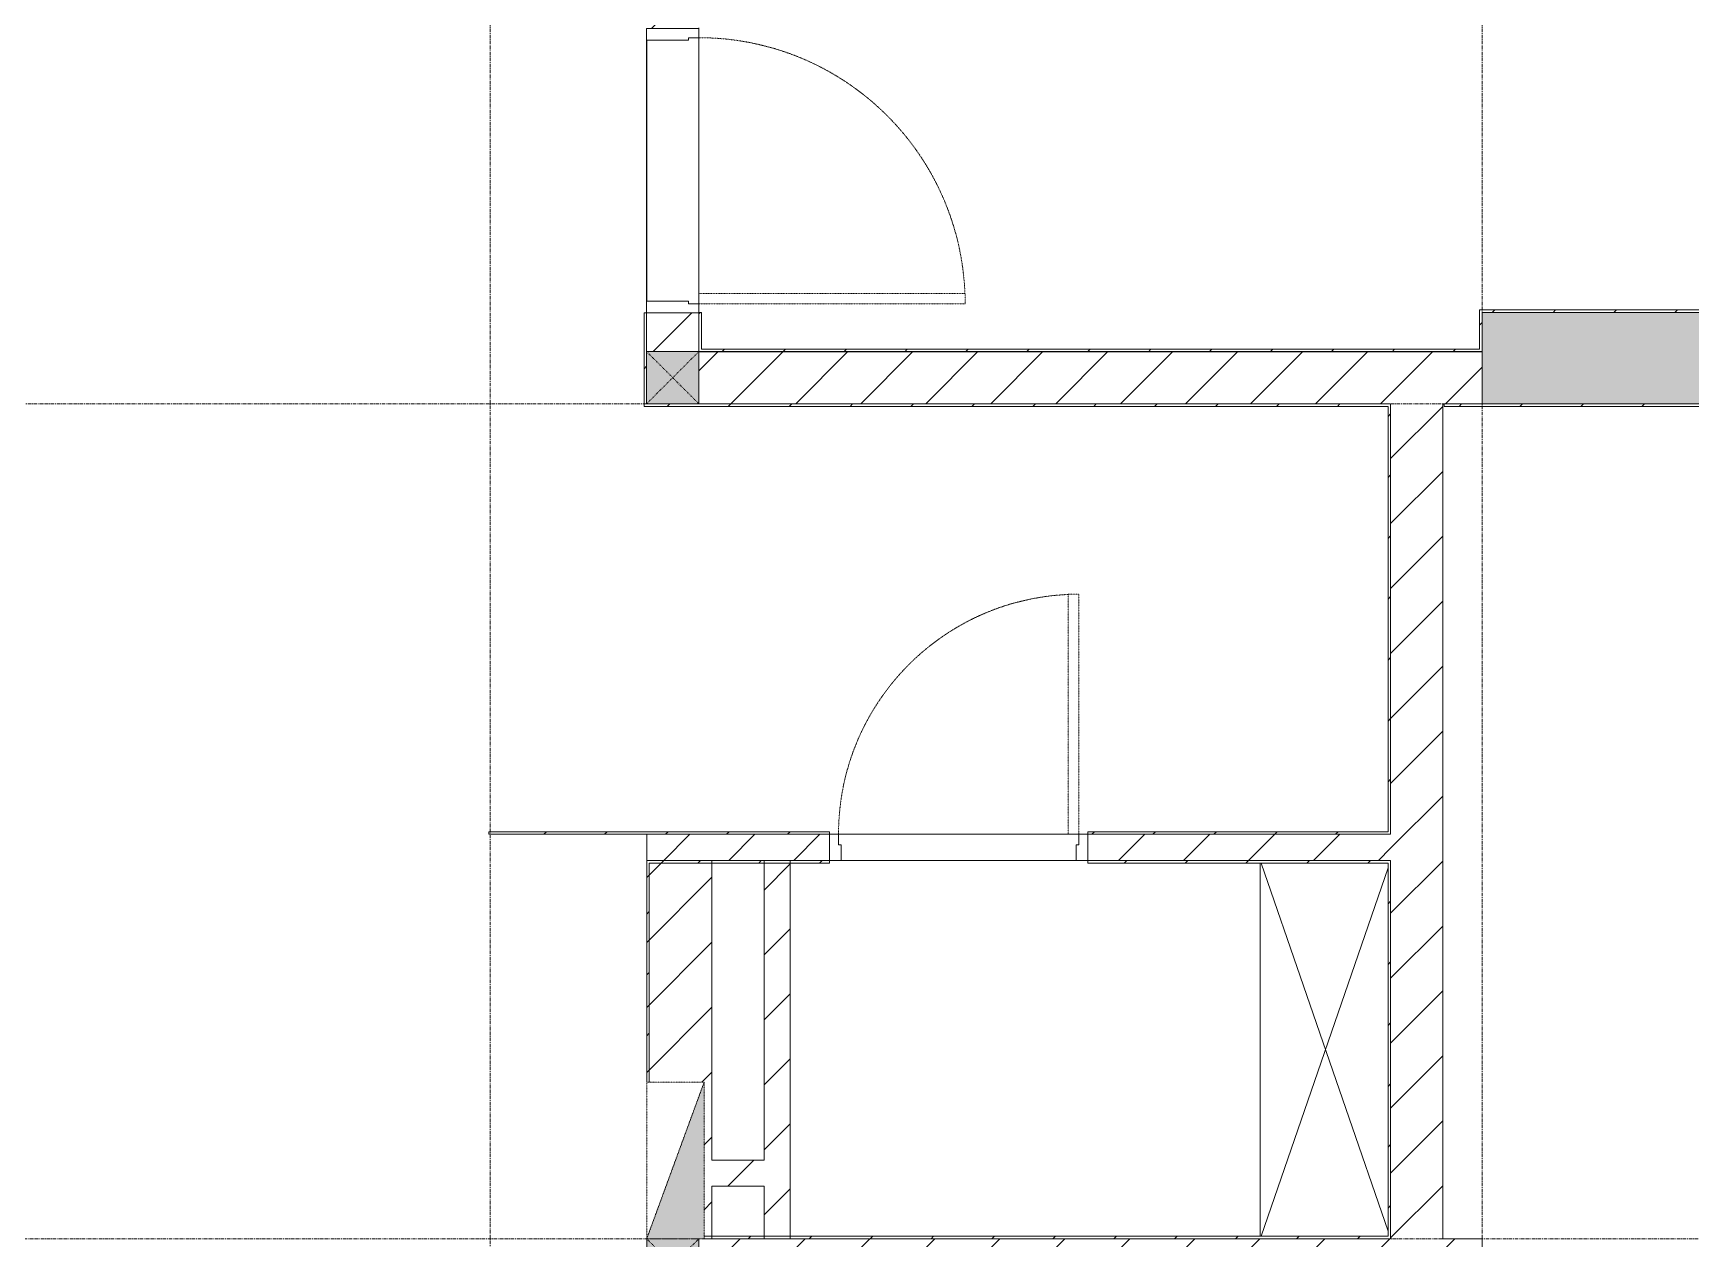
# Model space of a CAD drawing. Header units: millimetres. Extents: x 5359 to 218750, y -16347 to 109893.
# Drawn here: x 116502 to 122853, y 33837 to 38458 of the extents above; entities that cross this region are included whole.
import ezdxf

# ---------------------------------------------------------------- set-up
doc = ezdxf.new("R2010")
doc.units = ezdxf.units.MM
for name, pattern in [('Dash', [6, 3, -3]), ('Grid Line', [22.225, 12.7, -3.175, 3.175, -3.175]), ('NET VAN', [1.06, 0.53, -0.53])]:
    doc.linetypes.add(name, pattern=pattern)
for name, color, linetype, lineweight in [('0-1', 7, 'Continuous', 5), ('0-2', 9, 'Continuous', 9), ('A-DETL-GENF-2', 9, 'NET VAN', 9), ('A-DOOR', 31, 'Continuous', 9), ('A-DOOR-FRAM', 31, 'Continuous', 9), ('A-FLOR', 192, 'Continuous', 9), ('A-FLOR-1', 9, 'Continuous', 9), ('A-WALL', 113, 'Continuous', 9), ('A-WALL-3', 113, 'Continuous', 18), ('A-WALL-PATT-2', 9, 'Continuous', 9), ('A-WALL-PATT-3', 111, 'Continuous', 9), ('E-FIRE', 2, 'Continuous', 9), ('I-WALL-1', 53, 'Continuous', 18), ('I-WALL-3', 2, 'Continuous', 18), ('S-COLS', 52, 'Continuous', 9), ('S-COLS-1', 253, 'Continuous', 5), ('S-COLS-2', 53, 'Continuous', 18), ('S-COLS-3', 9, 'Continuous', 9), ('S-COLS-4', 52, 'Continuous', 18), ('S-COLS-5', 52, 'Dash', 9), ('S-COLS-HDLN', 52, 'Dash', 9), ('S-GRID-1', 1, 'Grid Line', 9), ('S-STRS', 31, 'Continuous', 9)]:
    doc.layers.add(name, color=color, linetype=linetype, lineweight=lineweight)
pattern_1 = [(45, (0, 0), (-116.67262, 116.67262), [])]
pattern_2 = [(45, (0, 0), (-124.4508, 124.4508), [])]

# ---------------------------------------------------------------- blocks, each defined once
blk = doc.blocks.new('NCV_TKTC_KET CAU_rvt-1-TKCS_MB ĐỊNH VỊ CỔNG-HÀNG RÀO')
at = {"layer": 'S-COLS-1'}
blk.add_hatch(color=256, dxfattribs=at).paths.add_polyline_path([(122052.6, 37036.9), (123352.6, 37036.9), (123352.6, 37386.9), (122052.6, 37386.9)])
at = {"layer": 'A-FLOR-1'}
blk.add_line((121902.6, 37036.9), (121907.6, 37036.9), dxfattribs=at)
at = {"layer": 'S-COLS-2'}
for p, q in [((123352.6, 37386.9), (122052.6, 37386.9)), ((122052.6, 37386.9), (122052.6, 37036.9)), ((122052.6, 37036.9), (123352.6, 37036.9))]:
    blk.add_line(p, q, dxfattribs=at)
blk = doc.blocks.new('NCV_TKTC_TANG 1_rvt-1-TKCS_MB ĐỊNH VỊ CỔNG-HÀNG RÀO')
at = {"layer": 'A-WALL-PATT-2'}
h = blk.add_hatch(dxfattribs=at)
h.set_pattern_fill('FP_3', color=256, style=0, pattern_type=2)
h.set_pattern_definition(pattern_1)
h.paths.add_polyline_path([(119052.6, 37236.9), (119062.6, 37236.9), (119062.6, 37387.8), (119052.6, 37387.8)])
h.paths.add_polyline_path([(119062.6, 38477.8), (119062.6, 40236.9), (119052.6, 40236.9), (119052.6, 38477.8)])
h = blk.add_hatch(dxfattribs=at)
h.set_pattern_fill('FP_3', color=256, style=0, pattern_type=2)
h.set_pattern_definition(pattern_1)
h.paths.add_polyline_path([(122042.6, 37386.9), (123352.6, 37386.9), (123352.6, 37396.9), (122042.6, 37396.9)])
h = blk.add_hatch(dxfattribs=at)
h.set_pattern_fill('FP_3', color=256, style=0, pattern_type=2)
h.set_pattern_definition(pattern_1)
h.paths.add_polyline_path([(122052.6, 37236.9), (122052.6, 37386.9), (122042.6, 37386.9), (122042.6, 37236.9)])
h = blk.add_hatch(dxfattribs=at)
h.set_pattern_fill('FP_3', color=256, style=0, pattern_type=2)
h.set_pattern_definition(pattern_1)
h.paths.add_polyline_path([(119062.6, 37236.9), (122042.6, 37236.9), (122042.6, 37246.9), (119062.6, 37246.9)])
at = {"layer": 'A-FLOR-1'}
for p, q in [((118852.6, 38430.3), (118852.6, 37430.3)), ((119052.6, 38477.8), (119052.6, 37387.8)), ((119052.6, 37387.8), (119052.6, 38477.8))]:
    blk.add_line(p, q, dxfattribs=at)
at = {"layer": 'I-WALL-1'}
for p, q in [((119062.6, 37387.8), (119052.6, 37387.8)), ((119052.6, 37387.8), (119052.6, 37236.9)), ((119062.6, 37246.9), (119062.6, 37387.8)), ((123352.6, 37396.9), (122042.6, 37396.9)), ((122042.6, 37396.9), (122042.6, 37386.9)), ((122042.6, 37386.9), (122042.6, 37246.9)), ((122052.6, 37386.9), (123352.6, 37386.9)), ((122052.6, 37236.9), (122052.6, 37386.9)), ((119052.6, 37236.9), (119062.6, 37236.9)), ((122042.6, 37246.9), (119062.6, 37246.9)), ((119062.6, 37236.9), (122042.6, 37236.9)), ((122042.6, 37236.9), (122052.6, 37236.9))]:
    blk.add_line(p, q, dxfattribs=at)
blk = doc.blocks.new('FD_05 - FD_05-1000x2200mm-835434-TKCS_MB ĐỊNH VỊ CỔNG-HÀNG RÀO')
at = {"layer": 'A-DETL-GENF-2'}
for p, q in [((470, 100), (470, 1120)), ((470, 1120), (510, 1120)), ((510, 1120), (510, 100)), ((510, 100), (470, 100))]:
    blk.add_line(p, q, dxfattribs=at)
blk.add_arc((510, 100), 1020, 92.24747, 180, dxfattribs=at)
at = {"layer": 'A-DOOR-FRAM'}
for p, q in [((-510, 100), (-545, 100)), ((-545, 100), (-545, -100)), ((-510, 60), (-510, 100)), ((545, 100), (510, 100)), ((510, 100), (510, 60)), ((545, -100), (545, 100)), ((-500, 60), (-510, 60)), ((-500, -100), (-500, 60)), ((510, 60), (500, 60)), ((500, 60), (500, -100)), ((-545, -100), (-500, -100)), ((500, -100), (545, -100))]:
    blk.add_line(p, q, dxfattribs=at)
blk = doc.blocks.new('G1_SOF - BO TRU - 200x200-3051103-TKCS_MB ĐỊNH VỊ CỔNG-HÀNG RÀO')
at = {"layer": 'S-COLS-HDLN'}
for p, q in [((-100, -100), (100, 100)), ((100, -100), (-100, 100))]:
    blk.add_line(p, q, dxfattribs=at)
blk = doc.blocks.new('FD_02 - FD_03 - FD_03-KY THUAT-900x2200mm-801878-TKCS_MB ĐỊNH VỊ CỔNG-HÀNG RÀO')
at = {"layer": 'A-DETL-GENF-2'}
for p, q in [((420, 50), (420, 970)), ((420, 970), (460, 970)), ((460, 970), (460, 50)), ((460, 50), (420, 50))]:
    blk.add_line(p, q, dxfattribs=at)
blk.add_arc((460, 50), 920, 92.49191, 180, dxfattribs=at)
at = {"layer": 'A-DOOR-FRAM'}
for p, q in [((-460, 50), (-495, 50)), ((-495, 50), (-495, -50)), ((-460, 10), (-460, 50)), ((-450, 10), (-460, 10)), ((-450, -50), (-450, 10)), ((460, 10), (450, 10)), ((450, 10), (450, -50)), ((495, 50), (460, 50)), ((460, 50), (460, 10)), ((495, -50), (495, 50)), ((-495, -50), (-450, -50)), ((450, -50), (495, -50))]:
    blk.add_line(p, q, dxfattribs=at)
blk = doc.blocks.new('G1_SOF - BO TRU - 200x200-V326-TKCS_MB ĐỊNH VỊ CỔNG-HÀNG RÀO')
at = {"layer": 'S-COLS-3'}
blk.add_hatch(color=256, dxfattribs=at).paths.add_polyline_path([(-100, 100), (-100, -99.6), (100, -99.6), (100, 100)])
at = {"layer": 'S-COLS-4'}
for p, q in [((-100, 100), (100, 100)), ((-100, -99.6), (-100, 100)), ((100, 100), (100, -99.6))]:
    blk.add_line(p, q, dxfattribs=at)
at = {"layer": 'S-COLS-HDLN'}
for p, q in [((100, -100), (-100, 100)), ((-100, -100), (100, 100))]:
    blk.add_line(p, q, dxfattribs=at)
blk = doc.blocks.new('40_HY_FIX_FS-FH_FHR_R19_Scale 1_300 - FH _ FHR-4771138-TKCS_MB ĐỊNH VỊ CỔNG-HÀNG RÀO')
at = {"layer": 'E-FIRE'}
blk.add_hatch(color=256, dxfattribs=at).paths.add_polyline_path([(300, -120), (300, 100), (-300, 100), (185.4, -78)])
at = {"layer": 'A-DETL-GENF-2'}
for p, q in [((-300, 100), (300, 100)), ((300, -120), (-300, 100)), ((-300, 100), (300, 100)), ((-300, -120), (-300, 100)), ((300, 100), (300, -120)), ((300, 100), (300, -120)), ((300, -120), (-300, -120))]:
    blk.add_line(p, q, dxfattribs=at)

msp = doc.modelspace()

# ---------------------------------------------------------------- hatches: boundary and pattern name
at = {"layer": 'A-WALL-PATT-3'}
h = msp.add_hatch(dxfattribs=at)
h.set_pattern_fill('FP_32', color=256, style=0, pattern_type=2)
h.set_pattern_definition(pattern_1)
h.paths.add_polyline_path([(118842.5, 37037.4), (118852.5, 37037.4), (118852.5, 37385.3), (118842.5, 37383.1)])
h.paths.add_polyline_path([(118842.5, 38475.3), (118852.5, 38475.3), (118852.5, 41286.9), (118842.5, 41286.9), (118842.5, 38882.8)])
h = msp.add_hatch(dxfattribs=at)
h.set_pattern_fill('FP_1', color=256, style=0, pattern_type=2)
h.set_pattern_definition(pattern_2)
h.paths.add_polyline_path([(119012.5, 37237.4), (119052.5, 37237.4), (119052.5, 37385.3), (118852.5, 37385.3), (118852.5, 37237.4)])
h.paths.add_polyline_path([(119052.5, 38475.3), (119052.5, 40235.3), (118852.5, 40235.3), (118852.5, 38475.3), (119012.5, 38475.3)])
h.paths.add_polyline_path([(119052.5, 40435.3), (119052.5, 41286.9), (118852.5, 41286.9), (118852.5, 40435.3)])
h = msp.add_hatch(dxfattribs=at)
h.set_pattern_fill('FP_1', color=256, style=0, pattern_type=2)
h.set_pattern_definition(pattern_2)
h.paths.add_polyline_path([(121560.4, 37037.4), (122052.6, 37037.4), (122052.6, 37237.4), (119052.5, 37237.4), (119052.5, 37037.4), (119139.5, 37037.4)])
h = msp.add_hatch(dxfattribs=at)
h.set_pattern_fill('FP_32', color=256, style=0, pattern_type=2)
h.set_pattern_definition(pattern_1)
h.paths.add_polyline_path([(121560.4, 37027.4), (121702.6, 37027.4), (121702.6, 37037.4), (118842.5, 37037.4), (118842.5, 37027.4), (119139.5, 37027.4)])
h = msp.add_hatch(dxfattribs=at)
h.set_pattern_fill('FP_32', color=256, style=0, pattern_type=2)
h.set_pattern_definition(pattern_1)
h.paths.add_polyline_path([(121702.6, 35387.4), (121702.6, 37027.4), (121692.6, 37027.4), (121692.6, 35387.4)])
h = msp.add_hatch(dxfattribs=at)
h.set_pattern_fill('FP_1', color=256, style=0, pattern_type=2)
h.set_pattern_definition(pattern_2)
h.paths.add_polyline_path([(121702.6, 33837.4), (121902.6, 33837.4), (121902.6, 37037.4), (121702.6, 37037.4), (121702.6, 33847.4)])
h = msp.add_hatch(dxfattribs=at)
h.set_pattern_fill('FP_32', color=256, style=0, pattern_type=2)
h.set_pattern_definition(pattern_1)
h.paths.add_polyline_path([(125191.7, 37026.9), (127052.6, 37026.9), (127052.6, 37036.9), (121907.6, 37036.9), (121907.6, 37026.9), (123981.2, 37026.9)])
h = msp.add_hatch(dxfattribs=at)
h.set_pattern_fill('FP_32', color=256, style=0, pattern_type=2)
h.set_pattern_definition(pattern_1)
h.paths.add_polyline_path([(118852.6, 35387.4), (119552.6, 35387.4), (119552.6, 35397.4), (118247.6, 35397.4), (118247.6, 35387.4)])
h.paths.add_polyline_path([(121692.6, 35387.4), (121692.6, 35397.4), (120542.6, 35397.4), (120542.6, 35387.4), (121560.4, 35387.4)])
h = msp.add_hatch(dxfattribs=at)
h.set_pattern_fill('FP_1', color=256, style=0, pattern_type=2)
h.set_pattern_definition(pattern_2)
h.paths.add_polyline_path([(119302.5, 35287.4), (119552.6, 35287.4), (119552.6, 35387.4), (118852.6, 35387.4), (118852.6, 35287.4), (119139.5, 35287.4)])
h.paths.add_polyline_path([(121702.6, 35287.4), (121702.6, 35387.4), (120542.6, 35387.4), (120542.6, 35287.4), (121692.6, 35287.4)])
h = msp.add_hatch(dxfattribs=at)
h.set_pattern_fill('FP_32', color=256, style=0, pattern_type=2)
h.set_pattern_definition(pattern_1)
h.paths.add_polyline_path([(118852.6, 34436.9), (118862.6, 34436.9), (118862.6, 35287.4), (118852.6, 35287.4), (118852.6, 34937.8)])
h = msp.add_hatch(dxfattribs=at)
h.set_pattern_fill('FP_1', color=256, style=0, pattern_type=2)
h.set_pattern_definition(pattern_2)
h.paths.add_polyline_path([(119102.6, 33837.4), (119102.6, 35287.4), (118852.6, 35287.4), (118852.6, 34436.9), (119072.6, 34436.9), (119072.6, 33837.4)])
h = msp.add_hatch(dxfattribs=at)
h.set_pattern_fill('FP_32', color=256, style=0, pattern_type=2)
h.set_pattern_definition(pattern_1)
h.paths.add_polyline_path([(121560.4, 35277.4), (121692.6, 35277.4), (121692.6, 35287.4), (120542.6, 35287.4), (120542.6, 35277.4), (120548.4, 35277.4)])
h.paths.add_polyline_path([(118862.6, 35277.4), (119552.6, 35277.4), (119552.6, 35287.4), (118862.6, 35287.4)])
h = msp.add_hatch(dxfattribs=at)
h.set_pattern_fill('FP_1', color=256, style=0, pattern_type=2)
h.set_pattern_definition(pattern_2)
h.paths.add_polyline_path([(119402.5, 33837.4), (119402.5, 35287.4), (119302.5, 35287.4), (119302.5, 33837.4)])
h = msp.add_hatch(dxfattribs=at)
h.set_pattern_fill('FP_32', color=256, style=0, pattern_type=2)
h.set_pattern_definition(pattern_1)
h.paths.add_polyline_path([(121692.6, 33847.4), (121702.6, 33847.4), (121702.6, 35287.4), (121692.6, 35287.4), (121692.6, 34937.8)])
h = msp.add_hatch(dxfattribs=at)
h.set_pattern_fill('FP_1', color=256, style=0, pattern_type=2)
h.set_pattern_definition(pattern_2)
h.paths.add_polyline_path([(119139.5, 34038.8), (119302.5, 34038.8), (119302.5, 34138.8), (119102.6, 34138.8), (119102.6, 34038.8)])
h = msp.add_hatch(dxfattribs=at)
h.set_pattern_fill('FP_32', color=256, style=0, pattern_type=2)
h.set_pattern_definition(pattern_1)
h.paths.add_polyline_path([(119072.6, 33837.4), (121702.6, 33837.4), (121702.6, 33847.4), (119072.6, 33847.4), (119072.6, 33838.1)])
h = msp.add_hatch(dxfattribs=at)
h.set_pattern_fill('FP_1', color=256, style=0, pattern_type=2)
h.set_pattern_definition(pattern_2)
h.paths.add_polyline_path([(119052.6, 33637.4), (122052.6, 33637.4), (122052.6, 33837.4), (119052.6, 33836.9)])
at = {"layer": 'S-COLS-1'}
msp.add_hatch(color=256, dxfattribs=at).paths.add_polyline_path([(118852.5, 37037.4), (119052.5, 37037.4), (119052.5, 37237.4), (118852.5, 37237.4)])

# ---------------------------------------------------------------- linework, layer by layer
at = {"layer": '0-2'}
for p, q in [((121206, 35277.4), (121692.6, 33866.3)), ((121692.7, 35258.7), (121206, 33847.4))]:
    msp.add_line(p, q, dxfattribs=at)
at = {"layer": 'A-FLOR'}
msp.add_line((121202.6, 33847.4), (121202.6, 35277.4), dxfattribs=at)
at = {"layer": 'A-WALL'}
for p, q in [((118852.5, 37430.3), (118852.5, 38430.3)), ((119052.5, 38440.3), (119052.5, 37420.3)), ((118852.5, 37385.3), (118852.5, 37237.4)), ((118852.5, 37237.4), (119052.5, 37237.4)), ((119052.5, 37237.4), (119052.5, 37037.4)), ((119052.5, 37037.4), (121702.6, 37037.4)), ((121702.6, 35387.4), (121702.6, 37037.4)), ((119552.6, 35387.4), (118852.6, 35387.4)), ((119587.6, 35387.4), (120507.6, 35387.4)), ((121702.6, 35387.4), (120542.6, 35387.4)), ((119552.6, 35287.4), (118862.6, 35287.4)), ((120497.6, 35287.4), (119597.6, 35287.4)), ((120542.6, 35287.4), (121702.6, 35287.4)), ((121702.6, 35287.4), (121702.6, 33847.4))]:
    msp.add_line(p, q, dxfattribs=at)
at = {"layer": 'A-WALL-3'}
for p, q in [((119052.5, 37237.4), (119052.5, 37385.3)), ((122052.6, 37237.4), (119052.5, 37237.4)), ((122052.6, 37037.4), (122052.6, 37237.4)), ((121902.6, 37037.4), (122052.6, 37037.4)), ((121902.6, 33837.4), (121902.6, 37037.4)), ((118852.6, 35387.4), (118852.6, 34436.9)), ((119102.6, 34138.8), (119102.6, 35287.4)), ((119302.5, 35287.4), (119302.5, 34138.8)), ((119402.5, 33837.4), (119402.5, 35287.4)), ((119302.5, 34138.8), (119102.6, 34138.8)), ((119102.6, 33837.4), (119102.6, 34038.8)), ((119102.6, 34038.8), (119302.5, 34038.8)), ((119302.5, 34038.8), (119302.5, 33837.4)), ((121702.6, 33847.4), (121702.6, 33837.4)), ((122052.6, 33837.4), (121902.6, 33837.4)), ((122052.6, 33637.4), (122052.6, 33837.4))]:
    msp.add_line(p, q, dxfattribs=at)
at = {"layer": 'I-WALL-3'}
for p, q in [((118852.5, 37385.3), (118842.5, 37385.3)), ((118842.5, 37385.3), (118842.5, 37027.4)), ((118852.5, 37037.4), (118852.5, 37237.4)), ((118842.5, 37027.4), (121692.6, 37027.4)), ((119052.5, 37037.4), (118852.5, 37037.4)), ((121692.6, 37027.4), (121692.6, 35397.4)), ((127052.6, 37036.9), (121907.6, 37036.9)), ((121907.6, 37036.9), (121907.6, 37026.9)), ((121907.6, 37026.9), (127042.6, 37026.9)), ((119552.6, 35397.4), (118247.6, 35397.4)), ((118247.6, 35397.4), (118247.6, 35387.4)), ((118247.6, 35387.4), (118852.6, 35387.4)), ((119552.6, 35387.4), (119552.6, 35397.4)), ((121692.6, 35397.4), (120542.6, 35397.4)), ((120542.6, 35397.4), (120542.6, 35387.4)), ((118852.6, 35287.4), (118852.6, 34436.9)), ((118862.6, 35287.4), (118852.6, 35287.4)), ((118862.6, 34436.9), (118862.6, 35277.4)), ((118862.6, 35277.4), (119552.6, 35277.4)), ((119552.6, 35277.4), (119552.6, 35287.4)), ((120542.6, 35287.4), (120542.6, 35277.4)), ((120542.6, 35277.4), (121692.6, 35277.4)), ((121692.6, 35277.4), (121692.6, 33847.4)), ((121692.6, 33847.4), (119072.6, 33847.4)), ((119072.6, 33837.4), (121702.6, 33837.4))]:
    msp.add_line(p, q, dxfattribs=at)
at = {"layer": 'S-COLS'}
for p, q in [((119052.5, 37237.4), (118852.5, 37237.4)), ((119052.5, 37037.4), (119052.5, 37237.4))]:
    msp.add_line(p, q, dxfattribs=at)
at = {"layer": 'S-COLS-4'}
for p, q in [((118852.5, 37237.4), (118852.5, 37037.4)), ((118852.5, 37037.4), (119052.5, 37037.4))]:
    msp.add_line(p, q, dxfattribs=at)
at = {"layer": 'S-GRID-1'}
for p, q in [((118252.6, 13102.5), (118252.6, 80482.7)), ((122052.6, 13102.5), (122052.6, 80482.7)), ((135474.6, 37036.9), (24837.1, 37036.9)), ((132680.6, 33836.9), (27631.1, 33836.9))]:
    msp.add_line(p, q, dxfattribs=at)
at = {"layer": 'S-STRS'}
msp.add_line((121907.6, 37035.6), (121902.6, 37035.6), dxfattribs=at)

# ---------------------------------------------------------------- block references
at = {"layer": '0-1'}
for name in ['NCV_TKTC_KET CAU_rvt-1-TKCS_MB ĐỊNH VỊ CỔNG-HÀNG RÀO', 'NCV_TKTC_TANG 1_rvt-1-TKCS_MB ĐỊNH VỊ CỔNG-HÀNG RÀO']:
    msp.add_blockref(name, (0, 0), dxfattribs=at)
at = {"layer": 'A-DOOR', "rotation": 270.0000000000001}
msp.add_blockref('FD_05 - FD_05-1000x2200mm-835434-TKCS_MB ĐỊNH VỊ CỔNG-HÀNG RÀO', (118952.5, 37930.3), dxfattribs=at)
at = {"layer": 'A-DOOR'}
msp.add_blockref('FD_02 - FD_03 - FD_03-KY THUAT-900x2200mm-801878-TKCS_MB ĐỊNH VỊ CỔNG-HÀNG RÀO', (120047.6, 35337.4), dxfattribs=at)
at = {"layer": 'E-FIRE', "rotation": 270.0000000000002}
msp.add_blockref('40_HY_FIX_FS-FH_FHR_R19_Scale 1_300 - FH _ FHR-4771138-TKCS_MB ĐỊNH VỊ CỔNG-HÀNG RÀO', (118972.6, 34136.9), dxfattribs=at)
at = {"layer": 'S-COLS', "rotation": 180}
msp.add_blockref('G1_SOF - BO TRU - 200x200-V326-TKCS_MB ĐỊNH VỊ CỔNG-HÀNG RÀO', (118952.6, 33737.4), dxfattribs=at)
at = {"layer": 'S-COLS-5', "rotation": 180}
msp.add_blockref('G1_SOF - BO TRU - 200x200-3051103-TKCS_MB ĐỊNH VỊ CỔNG-HÀNG RÀO', (118952.5, 37137.4), dxfattribs=at)

doc.saveas('drawing.dxf')
